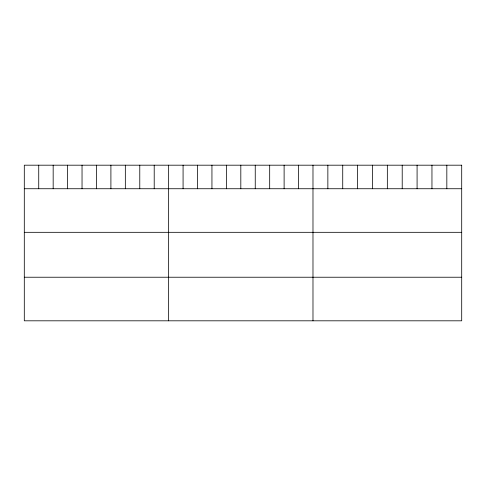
<?xml version="1.0" encoding="UTF-8"?>
<svg xmlns="http://www.w3.org/2000/svg" width="486" height="486" viewBox="0 0 486 486"><rect width="100%" height="100%" fill="white"/><g stroke="black" fill="none" stroke-linecap="round" stroke-linejoin="round"><path stroke-width="0.73" d="M24.3 188.738L461.7 188.738M24.3 232.32L461.7 232.32M24.3 277.227L461.7 277.227M446.828 165.191L446.828 188.738M431.957 165.191L431.957 188.738M417.085 165.191L417.085 188.738M402.214 165.191L402.214 188.738M387.342 165.191L387.342 188.738M372.47 165.191L372.47 188.738M357.599 165.191L357.599 188.738M342.727 165.191L342.727 188.738M327.856 165.191L327.856 188.738M312.984 165.191L312.984 320.809M298.55 165.191L298.55 188.738M284.116 165.191L284.116 188.738M269.681 165.191L269.681 188.738M255.247 165.191L255.247 188.738M240.813 165.191L240.813 188.738M226.379 165.191L226.379 188.738M211.945 165.191L211.945 188.738M197.51 165.191L197.51 188.738M183.076 165.191L183.076 188.738M168.642 165.191L168.642 320.809M154.208 165.191L154.208 188.738M139.774 165.191L139.774 188.738M125.339 165.191L125.339 188.738M110.905 165.191L110.905 188.738M96.471 165.191L96.471 188.738M82.037 165.191L82.037 188.738M67.603 165.191L67.603 188.738M53.168 165.191L53.168 188.738M38.734 165.191L38.734 188.738M461.7 165.191L24.3 165.191L24.3 320.809L461.7 320.809L461.7 165.191"/></g></svg>
